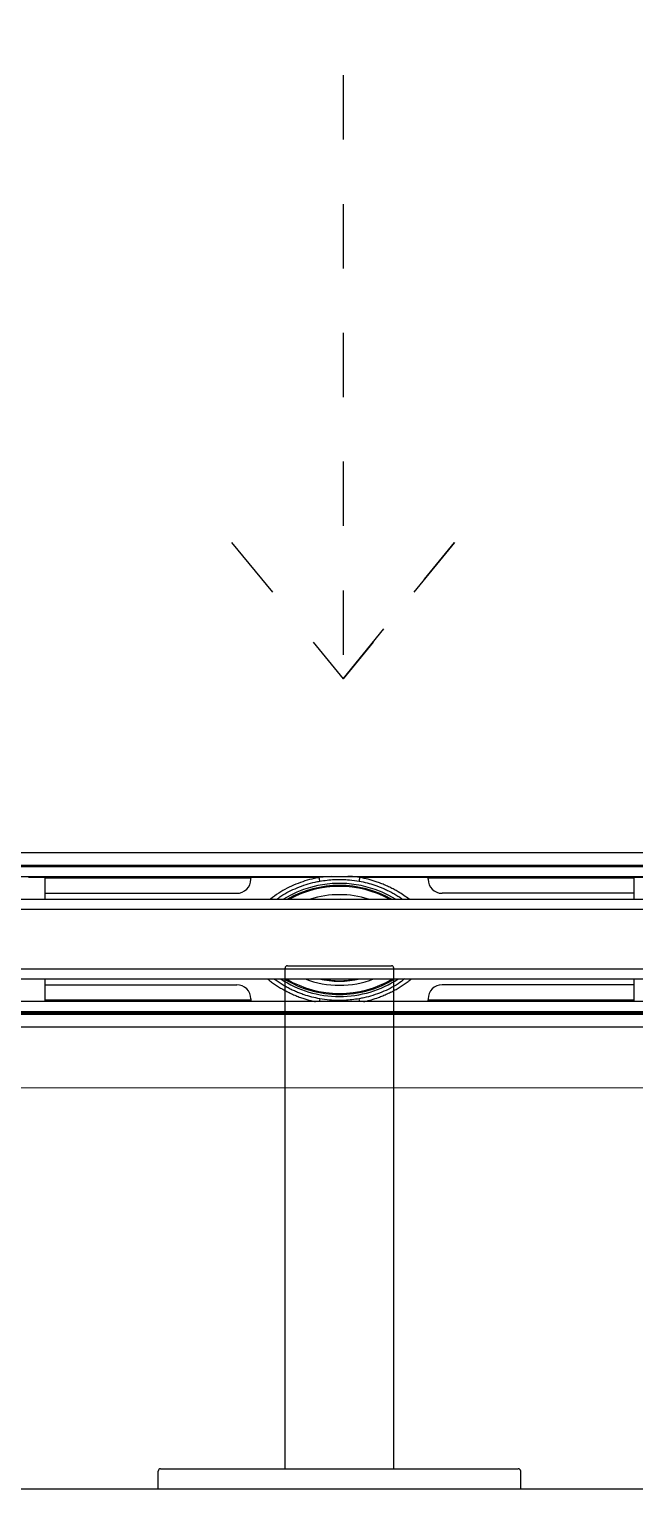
# Model space of a CAD drawing. Header units: millimetres. Extents: x 699029 to 727993, y 4486031 to 4516039.
# Drawn here: x 726173.74 to 726188.78, y 4492478 to 4492514.27 of the extents above; entities that cross this region are included whole.
import ezdxf

# ---------------------------------------------------------------- set-up
doc = ezdxf.new("R2010")
doc.units = ezdxf.units.MM
doc.linetypes.add('AI-Linetype-22', pattern=[3.2004, 1.6002, -1.6002])
doc.layers.add('Deko_Vitrifiye', color=135, linetype='Continuous')
doc.layers.add('Deko_Zemin Seramik5', color=155, linetype='Continuous')

# ---------------------------------------------------------------- blocks, each defined once
blk = doc.blocks.new('A$C29e923fa')
at = {"layer": 'Deko_Vitrifiye', "linetype": 'Continuous'}
for p, q in [((0, 90), (0, 0)), ((0, 90), (4.4, 90)), ((5, 89.4), (5, 0.6)), ((5, 58.5), (129.4, 58.5)), ((130, 57.9), (130, 32.1)), ((5, 31.5), (129.4, 31.5)), ((0, 0), (4.4, 0))]:
    blk.add_line(p, q, dxfattribs=at)
for centre, start, end in [((4.4, 89.4), 0, 90), ((129.4, 57.9), 0, 90), ((129.4, 32.1), 270, 0), ((4.4, 0.6), 270, 0)]:
    blk.add_arc(centre, 0.6, start, end, dxfattribs=at)

msp = doc.modelspace()

# ---------------------------------------------------------------- linework, layer by layer
at = {"layer": 'Deko_Zemin Seramik5'}
for p, q in [((726162.145, 4492493.804), (726200.745, 4492493.804)), ((726162.502, 4492493.461), (726200.388, 4492493.461)), ((726192.313, 4492493.484), (726170.577, 4492493.484)), ((726162.502, 4492493.211), (726200.388, 4492493.211)), ((726173.727, 4492493.197), (726174.127, 4492493.197)), ((726173.757, 4492493.197), (726173.757, 4492493.211)), ((726174.097, 4492493.211), (726174.097, 4492493.197)), ((726174.127, 4492493.197), (726174.127, 4492492.646)), ((726179.245, 4492493.166), (726174.127, 4492493.166)), ((726179.245, 4492493.211), (726179.245, 4492493.166)), ((726180.936, 4492493.185), (726179.245, 4492493.185)), ((726179.245, 4492493.142), (726179.245, 4492493.166)), ((726181.251, 4492493.211), (726180.936, 4492493.185)), ((726183.645, 4492493.185), (726181.954, 4492493.185)), ((726183.645, 4492493.166), (726183.645, 4492493.211)), ((726183.645, 4492493.142), (726183.645, 4492493.166)), ((726188.763, 4492493.166), (726183.645, 4492493.166)), ((726188.763, 4492492.646), (726188.763, 4492493.197)), ((726188.763, 4492493.197), (726189.163, 4492493.197)), ((726174.127, 4492492.793), (726178.895, 4492492.793)), ((726188.763, 4492492.793), (726183.995, 4492492.793)), ((726162.427, 4492492.646), (726200.463, 4492492.646)), ((726162.427, 4492492.396), (726200.463, 4492492.396)), ((726181.205, 4492492.646), (726181.473, 4492492.659)), ((726181.473, 4492492.659), (726181.685, 4492492.646)), ((726162.427, 4492490.916), (726200.463, 4492490.916)), ((726162.427, 4492490.666), (726200.463, 4492490.666)), ((726174.127, 4492490.666), (726174.127, 4492490.116)), ((726180.965, 4492490.666), (726180.969, 4492490.665)), ((726180.969, 4492490.665), (726181.017, 4492490.655)), ((726181.017, 4492490.655), (726181.011, 4492490.666)), ((726188.763, 4492490.116), (726188.763, 4492490.666)), ((726174.127, 4492490.519), (726178.895, 4492490.519)), ((726188.763, 4492490.519), (726183.995, 4492490.519)), ((726200.388, 4492490.101), (726162.502, 4492490.101)), ((726200.388, 4492489.851), (726162.502, 4492489.851)), ((726173.727, 4492490.116), (726174.127, 4492490.116)), ((726173.757, 4492490.101), (726173.757, 4492490.116)), ((726174.097, 4492490.116), (726174.097, 4492490.101)), ((726174.127, 4492490.146), (726179.245, 4492490.146)), ((726179.245, 4492490.17), (726179.245, 4492490.146)), ((726179.245, 4492490.146), (726179.245, 4492490.101)), ((726183.645, 4492490.17), (726183.645, 4492490.146)), ((726183.645, 4492490.101), (726183.645, 4492490.146)), ((726183.645, 4492490.146), (726188.763, 4492490.146)), ((726188.763, 4492490.116), (726189.163, 4492490.116)), ((726192.313, 4492489.783), (726170.577, 4492489.783)), ((726200.745, 4492489.463), (726162.145, 4492489.463))]:
    msp.add_line(p, q, dxfattribs=at)
msp.add_lwpolyline([(726141.446, 4492635.383), (726141.446, 4492477.995), (726221.444, 4492477.995), (726221.444, 4492660.383)], dxfattribs=at)
msp.add_lwpolyline([(726151.446, 4492635.383), (726151.446, 4492489.971, 0.414145), (726153.445, 4492487.971), (726209.445, 4492487.956, 0.414282), (726211.445, 4492489.956), (726211.445, 4492635.383)], format="xyb", close=True, dxfattribs=at)
at = {"layer": 'Deko_Zemin Seramik5', "linetype": 'AI-Linetype-22'}
for points in [[(726181.536, 4492513.122), (726181.536, 4492498.122), (726184.303, 4492501.513)], [(726178.768, 4492501.513), (726181.536, 4492498.122)], [(726184.303, 4492501.513), (726181.536, 4492498.122)]]:
    msp.add_lwpolyline(points, dxfattribs=at)
at = {"layer": 'Deko_Zemin Seramik5'}
for centre, radius, start, end in [((726178.896, 4492493.142), 0.349, 269.891, 359.8906), ((726182.502, 4492493.447), 1.587, 189.4951, 192.8248), ((726180.388, 4492493.447), 1.587, 347.1752, 350.5049), ((726183.994, 4492493.142), 0.349, 180.1094, 270.109), ((726181.445, 4492490.389), 2.65, 58.4105, 121.5895), ((726181.445, 4492490.389), 2.6, 60.2506, 119.7494), ((726181.445, 4492490.389), 2.575, 61.2389, 118.7611), ((726181.445, 4492490.389), 2.37, 72.26, 107.74), ((726181.445, 4492492.878), 2.65, 236.6126, 270), ((726181.445, 4492492.878), 2.6, 238.3235, 270), ((726181.445, 4492492.878), 2.575, 239.2368, 300.7632), ((726181.445, 4492492.878), 2.37, 249.0038, 290.9962), ((726181.445, 4492492.878), 2.27, 257.0856, 282.9144), ((726181.445, 4492492.878), 2.256, 258.8784, 281.2478), ((726181.445, 4492492.878), 2.65, 270, 303.3874), ((726181.445, 4492492.878), 2.6, 270, 301.6765), ((726178.896, 4492490.17), 0.349, 0.1094, 90.109), ((726183.994, 4492490.17), 0.349, 89.891, 179.8906), ((726181.912, 4492489.943), 0.985, 166.5189, 170.7824), ((726180.978, 4492489.943), 0.985, 9.2176, 13.4811)]:
    msp.add_arc(centre, radius, start, end, dxfattribs=at)
for points, knots in [([(726180.936, 4492493.185), (726180.897, 4492493.178), (726180.702, 4492493.14), (726180.359, 4492493.027), (726179.991, 4492492.851), (726179.799, 4492492.699), (726179.732, 4492492.646)], [0, 0, 0, 0, 0.089074, 0.449026, 0.808981, 1, 1, 1, 1]), ([(726179.888, 4492492.646), (726179.921, 4492492.672), (726180.075, 4492492.791), (726180.396, 4492492.94), (726180.725, 4492493.05), (726180.917, 4492493.088), (726180.954, 4492493.095)], [0, 0, 0, 0, 0.108003, 0.499217, 0.901792, 1, 1, 1, 1]), ([(726180.954, 4492493.095), (726181.076, 4492493.112), (726181.321, 4492493.146), (726181.651, 4492493.138), (726181.855, 4492493.107), (726181.936, 4492493.095)], [0, 0, 0, 0, 0.372425, 0.751784, 1, 1, 1, 1]), ([(726181.954, 4492493.185), (726181.87, 4492493.197), (726181.77, 4492493.21), (726181.669, 4492493.211), (726181.653, 4492493.211)], [0, 0, 0, 0, 0.834969, 1, 1, 1, 1]), ([(726181.936, 4492493.095), (726182.001, 4492493.082), (726182.132, 4492493.055), (726182.333, 4492492.995), (726182.502, 4492492.93), (726182.641, 4492492.866), (726182.744, 4492492.814), (726182.846, 4492492.757), (726182.936, 4492492.701), (726182.992, 4492492.663), (726183.015, 4492492.646)], [0, 0, 0, 0, 0.1693, 0.339504, 0.533283, 0.630786, 0.729353, 0.828096, 0.927914, 1, 1, 1, 1]), ([(726183.172, 4492492.646), (726183.085, 4492492.71), (726182.965, 4492492.796), (726182.802, 4492492.889), (726182.694, 4492492.944), (726182.584, 4492492.995), (726182.471, 4492493.041), (726182.329, 4492493.092), (726182.157, 4492493.144), (726182.022, 4492493.172), (726181.954, 4492493.185)], [0, 0, 0, 0, 0.239811, 0.32927, 0.418889, 0.509484, 0.600581, 0.691848, 0.845514, 1, 1, 1, 1]), ([(726179.66, 4492490.666), (726179.67, 4492490.657), (726179.711, 4492490.623), (726179.817, 4492490.545), (726179.949, 4492490.458), (726180.088, 4492490.379), (726180.195, 4492490.324), (726180.306, 4492490.273), (726180.419, 4492490.226), (726180.561, 4492490.175), (726180.705, 4492490.131), (726180.812, 4492490.109), (726180.851, 4492490.101)], [0, 0, 0, 0, 0.030289, 0.119105, 0.29716, 0.387464, 0.47793, 0.56938, 0.661337, 0.753466, 0.908955, 1, 1, 1, 1]), ([(726180.954, 4492490.172), (726180.889, 4492490.186), (726180.758, 4492490.212), (726180.593, 4492490.262), (726180.459, 4492490.31), (726180.353, 4492490.354), (726180.248, 4492490.401), (726180.145, 4492490.454), (726180.044, 4492490.511), (726179.944, 4492490.573), (726179.867, 4492490.625), (726179.824, 4492490.657), (726179.813, 4492490.666)], [0, 0, 0, 0, 0.159324, 0.319502, 0.410485, 0.501625, 0.593004, 0.685541, 0.778243, 0.871955, 0.966186, 1, 1, 1, 1]), ([(726183.062, 4492490.666), (726183.009, 4492490.624), (726182.837, 4492490.489), (726182.495, 4492490.326), (726182.165, 4492490.217), (726181.974, 4492490.18), (726181.936, 4492490.172)], [0, 0, 0, 0, 0.161836, 0.528908, 0.9066, 1, 1, 1, 1]), ([(726182.046, 4492490.101), (726182.054, 4492490.102), (726182.179, 4492490.127), (726182.339, 4492490.176), (726182.523, 4492490.247), (726182.634, 4492490.295), (726182.742, 4492490.348), (726182.85, 4492490.405), (726182.953, 4492490.467), (726183.053, 4492490.532), (726183.146, 4492490.598), (726183.204, 4492490.644), (726183.231, 4492490.666)], [0, 0, 0, 0, 0.020019, 0.286768, 0.37706, 0.467513, 0.558941, 0.650872, 0.742973, 0.831775, 0.920729, 1, 1, 1, 1]), ([(726181.936, 4492490.172), (726181.815, 4492490.155), (726181.57, 4492490.121), (726181.239, 4492490.129), (726181.035, 4492490.16), (726180.954, 4492490.172)], [0, 0, 0, 0, 0.372425, 0.751784, 1, 1, 1, 1]), ([(726170.577, 4492489.824), (726170.942, 4492489.824), (726175.541, 4492489.824), (726174.374, 4492489.824), (726179.328, 4492489.824), (726191.763, 4492489.824), (726195.597, 4492489.824), (726192.313, 4492489.824)], [0, 0, 0, 0, 0.020648, 0.260324, 0.5, 0.619838, 1, 1, 1, 1])]:
    msp.add_open_spline(points, degree=3, knots=knots, dxfattribs=at)

# ---------------------------------------------------------------- block references
at = {"xscale": 0.1000000000000001, "yscale": 0.1000000000000001, "zscale": 0.1000000000000001, "rotation": 89.99999999999991}
msp.add_blockref('A$C29e923fa', (726185.945, 4492477.995), dxfattribs=at)

doc.saveas('drawing.dxf')
